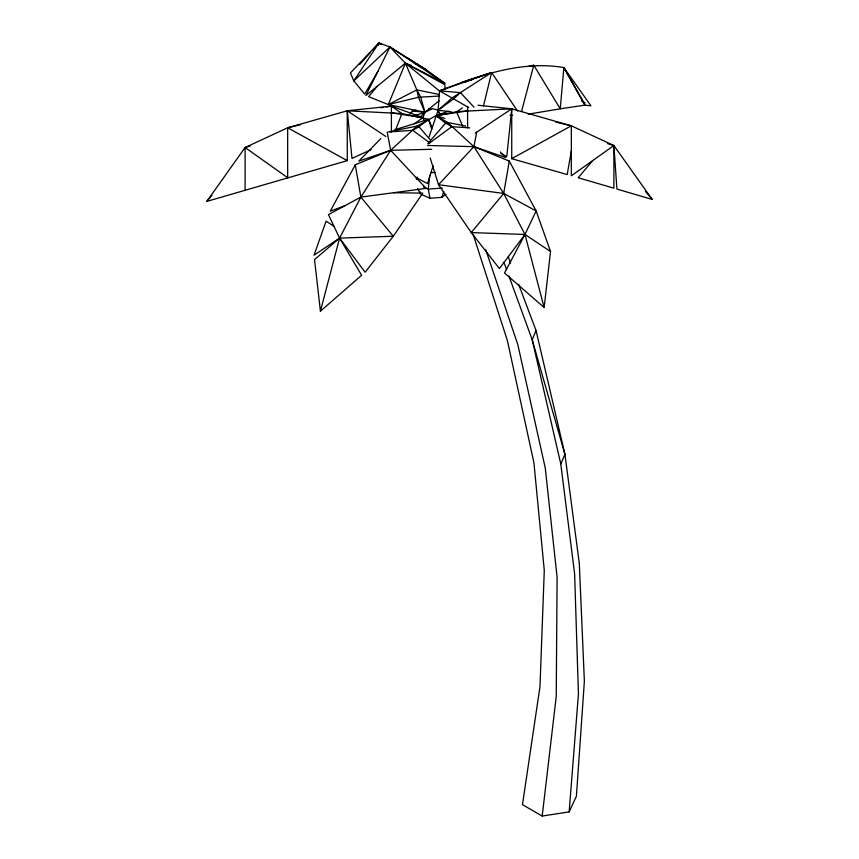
<?xml version="1.0" encoding="UTF-8"?>
<svg xmlns="http://www.w3.org/2000/svg" width="859" height="859" viewBox="0 0 859 859"><rect width="100%" height="100%" fill="white"/><g stroke="black" fill="none" stroke-linecap="round" stroke-linejoin="round"><path stroke-width="1.29" d="M429.135 136.774L438.111 110.296L439.54 90.861C478.968 75.581 521.005 60.313 563.858 67.56L590.949 105.807L585.43 105.249L563.858 67.56L560.251 108.814L528.21 114.183M473.105 234.314L507.379 340.561L533.922 462.743L544.284 570.365L539.989 686.62L522.465 804.658L542.201 816.05L569.163 811.884L578.44 693.943L574.617 573.898L560.777 463.914L532.204 339.767L508.893 275.911M429.704 175.29L428.297 189.12L429.962 198.257L441.805 197.355L445.961 194.231M430.219 158.12L438.519 184.717L503.696 193.447L536.145 210.949L524.978 234.464L504.512 272.99L544.134 307.511L550.544 251.515L536.145 210.949L509.29 161.116L473.9 146.653L447.56 122.44L436.071 115.686L417.002 126.101L390.662 150.314L360.866 197.108L339.584 238.126L320.428 311.173L361.618 275.288L339.584 238.126L328.428 214.61L360.866 197.108L426.053 188.368L390.662 150.314L387.173 132.082M542.201 816.05L556.235 696.606L557.104 577.302L545.272 468.101L517.87 344.792L485.754 249.776M509.29 161.116L503.696 193.447L471.258 232.574L499.423 268.556L524.978 234.464L503.696 193.447L473.9 146.653L476.648 132.329M571.332 150.787L567.208 174.57L511.739 158.668L511.739 108.825L477.98 105.238M483.467 105.958L491.627 72.532L462.733 82.11L466.662 81.766M521.531 111.606L533.761 65.198L528.596 66.433M378.185 45.452L378.948 42.95L389.965 46.955L426.15 69.676L413.791 62.675M433.119 165.712L427.546 183.579L415.939 177.502M441.805 197.355L443.824 191.417M414.231 123.868L422.929 117.651L424.98 112.261L439.217 100.707M416.293 179.531L417.227 177.094M377.198 86.308L368.651 96.659L388.311 104.573L405.394 63.19L389.965 46.955L353.79 80.864L364.721 94.103L377.949 71.254M395.408 130.536L401.915 113.56L391.403 106.108L347.261 110.79L287.668 127.776L245.105 147.512L206.794 201.403L347.261 160.633L347.261 110.79L401.915 113.56L428.501 119.347L431.809 126.617M518.611 284.297L536.037 330.5L532.204 339.767L564.943 454.379L579.31 563.558L584.378 681.294L576.389 796.314L569.163 811.884M560.777 463.914L564.943 454.379L536.037 330.5M411.236 113.324L412.288 111.004L416.089 110.092M431.68 149.294L390.662 150.314L355.272 164.778L330.286 211.164L344.642 205.859M410.033 114.14L412.288 111.004L424.98 112.261L432.549 108.599L438.111 110.296L451.19 111.713M206.794 201.403L211.883 195.38M592.613 160.654L578.193 177.759L613.895 188.164L613.895 145.547L571.332 125.811L511.739 108.825L457.085 111.595L436.071 115.686L445.596 123.095L451.834 126.649L469.723 127.894M427.954 143.517L445.596 123.095L447.56 122.44L465.718 126.08M359.76 64.371L370.229 52.689M372.849 49.768L378.948 42.95L381.203 44.228M500.357 151.957L505.865 157.605L473.9 146.653L438.519 184.717L471.258 232.574L524.978 234.464L550.544 251.515M420.448 117.039L424.98 112.261L420.631 96.927L416.819 89.873L405.394 63.19L365.923 95.553L389.965 46.955L444.865 83.344L405.394 63.19L440.205 91.58M380.773 138.643L358.847 161.116L390.662 150.314M517.548 111.069L491.627 72.532L460.413 92.611L453.777 98.742L438.111 110.296L440.56 115.031M438.111 110.296L452.178 97.819L460.413 92.611L474.018 107.192M431.766 129.269L428.501 119.347L418.967 126.756L412.728 130.31L388.451 131.996M428.405 143.893L451.834 126.649M462.346 107.869L457.085 111.595L457.085 112.905L462.593 126.166M475.328 133.07L511.739 108.825L506.789 156.381L500.851 153.621M511.739 158.668L571.332 125.811L571.332 175.762L613.895 145.547L652.206 199.438L616.912 189.055L613.895 145.547L607.635 143.636M416.819 89.873L418.44 97.271L424.98 112.261L388.311 104.573L416.819 89.873L438.842 94.415M371.109 149.584L352.007 158.432L347.261 110.79L385.884 136.506M448.194 111.251L436.071 115.686L438.24 117.243M468.67 107.525L439.54 90.861L491.627 72.532M415.402 115.493L424.98 112.261M394.689 129.773L428.501 119.347M245.105 190.129L245.105 147.512L250.109 145.976M388.311 104.573L418.44 97.271L438.82 96.068M245.105 147.512L287.668 177.716L287.668 127.776L300.618 124.662M462.733 82.11L471.763 79.962M389.771 131.567L417.002 126.101L418.967 126.756L429.887 139.394M467.597 110.886L436.071 115.686L444.833 118.392M381.02 107.837L383.608 107.396M386.206 106.967L391.403 106.108L422.929 117.651L424.002 120.099M431.282 172.67L435.234 172.369M442.46 188.046L428.297 189.12L423.423 186.961M510.053 115.342L512.673 115.374M393.454 192.738L422.811 193.103L393.304 236.236L365.139 272.217L339.584 238.126L314.029 255.177L326.109 221.15L334.001 226.368M427.599 145.493L473.9 146.653M439.54 90.861L460.413 92.611M422.929 117.651L391.403 112.84M428.781 108.878L431.325 109.48M555.784 122.075L571.332 125.811M407.456 64.114L411.074 65.187M421.672 194.585L429.962 198.257M581.586 100.986L585.097 102.801M405.394 63.19L444.908 84.74L445.091 89.637M287.668 127.776L347.261 160.633M408.057 58.315L427.449 70.621L444.865 83.344M412.728 130.31L429.768 142.852M381.063 44.518L378.948 42.95L350.44 72.929L353.79 80.864L378.948 42.95L380.913 44.647M645.324 191.289L652.206 199.438M438.423 112.046L440.667 115.192M533.761 65.198L560.251 108.814L584.721 105.185L563.858 67.56M417.689 188.615L420.491 194.059L419.965 191.782M508.249 256.809L510.6 263.058M503.868 262.145L506.606 269.651M524.978 234.464L544.134 307.511M355.272 164.778L360.866 197.108L393.304 236.236L339.584 238.126L314.534 259.59L320.428 311.173M467.597 106.387L467.597 127.808M391.403 106.108L391.403 132.372"/></g></svg>
